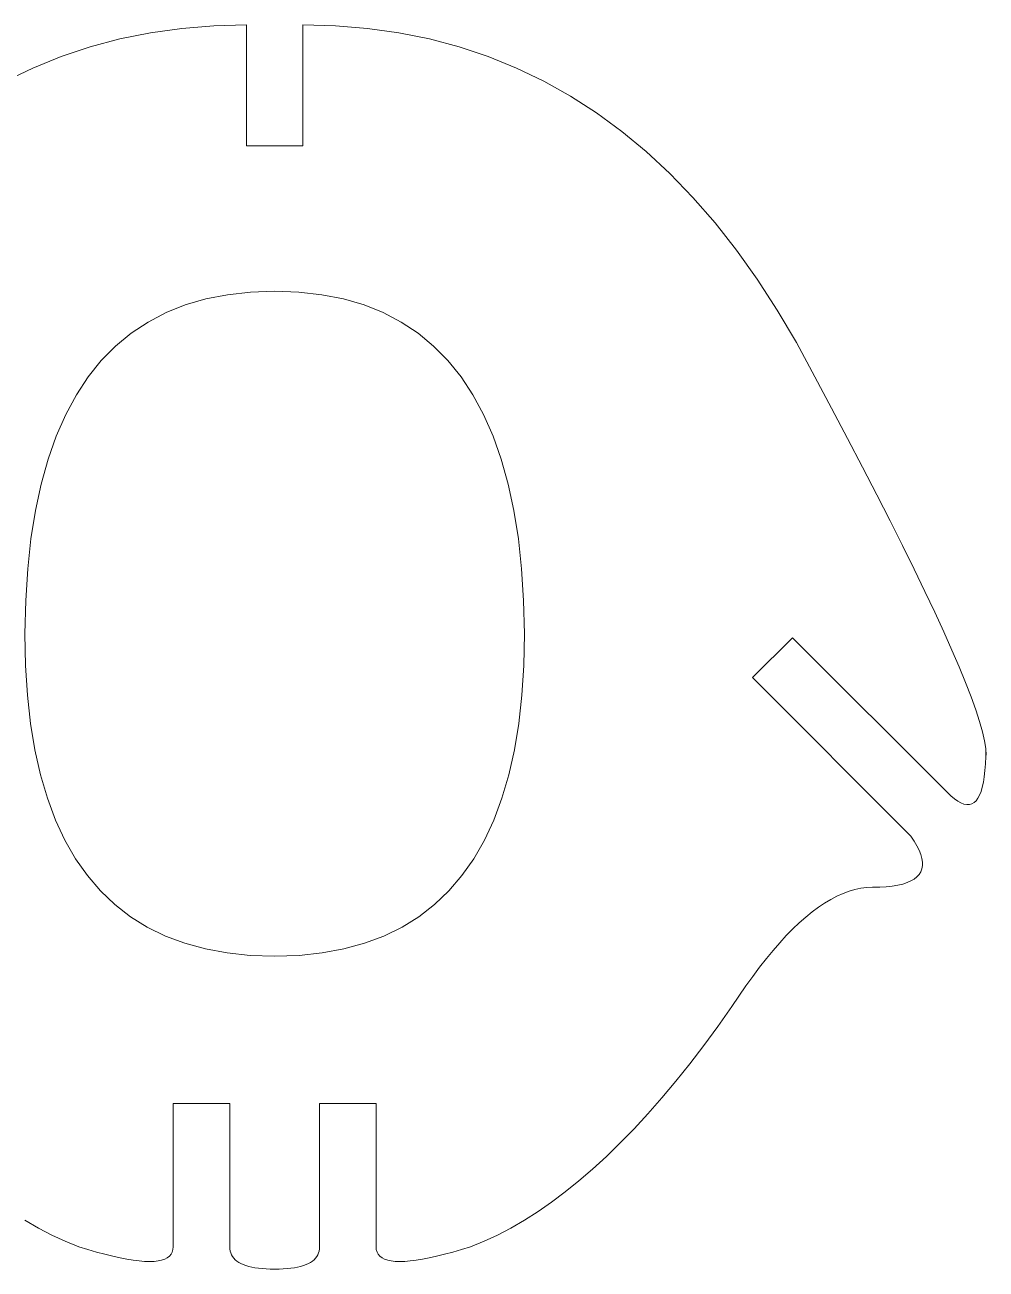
# Model space of a CAD drawing. Header units: inches. Extents: x -318 to 215, y -214 to 306.
# Drawn here: x -21 to 24.6, y -130.1 to -71.1 of the extents above; entities that cross this region are included whole.
import ezdxf

# ---------------------------------------------------------------- set-up
doc = ezdxf.new("R2010")
doc.units = ezdxf.units.IN
doc.header["$MEASUREMENT"] = 0
doc.layers.add('Layer 1', color=7, linetype='Continuous')

msp = doc.modelspace()

# ---------------------------------------------------------------- linework, layer by layer
at = {"layer": 'Layer 1', "color": 1, "lineweight": 9}
for points in [[(-13.5153, -71.3099), (-13.5153, -71.3099), (-14.9979, -71.5187), (-14.9979, -71.5187)], [(-11.997, -71.1846), (-11.997, -71.1846), (-13.5153, -71.3099), (-13.5153, -71.3099)], [(-10.4431, -71.1431), (-10.4431, -71.1431), (-11.997, -71.1846), (-11.997, -71.1846)], [(-10.4431, -71.1431), (-10.4431, -71.1431), (-10.4431, -71.1431), (-10.4431, -71.1431)], [(-10.4431, -71.1431), (-10.4431, -71.1431), (-10.4431, -76.8831), (-10.4431, -76.8831)], [(-7.7653, -71.1431), (-7.7653, -71.1431), (-7.7653, -71.1431), (-7.7653, -71.1431)], [(-7.7653, -71.1431), (-7.7653, -71.1431), (-6.2113, -71.1846), (-6.2113, -71.1846)], [(-7.7653, -71.1431), (-7.7653, -71.1431), (-7.7653, -71.1431), (-7.7653, -71.1431)], [(-7.7653, -71.1431), (-7.7653, -71.1431), (-7.7653, -76.8831), (-7.7653, -76.8831)], [(-6.2113, -71.1846), (-6.2113, -71.1846), (-6.2113, -71.1846), (-6.2113, -71.1846)], [(-6.2113, -71.1846), (-6.2113, -71.1846), (-4.6931, -71.3099), (-4.6931, -71.3099)], [(-4.6931, -71.3099), (-4.6931, -71.3099), (-4.6931, -71.3099), (-4.6931, -71.3099)], [(-4.6931, -71.3099), (-4.6931, -71.3099), (-3.2105, -71.5187), (-3.2105, -71.5187)], [(-16.4445, -71.8107), (-16.4445, -71.8107), (-17.8555, -72.1863), (-17.8555, -72.1863)], [(-14.9979, -71.5187), (-14.9979, -71.5187), (-16.4445, -71.8107), (-16.4445, -71.8107)], [(-3.2105, -71.5187), (-3.2105, -71.5187), (-3.2105, -71.5187), (-3.2105, -71.5187)], [(-3.2105, -71.5187), (-3.2105, -71.5187), (-1.7639, -71.8107), (-1.7639, -71.8107)], [(-1.7639, -71.8107), (-1.7639, -71.8107), (-1.7639, -71.8107), (-1.7639, -71.8107)], [(-1.7639, -71.8107), (-1.7639, -71.8107), (-0.3529, -72.1863), (-0.3529, -72.1863)], [(-17.8555, -72.1863), (-17.8555, -72.1863), (-19.2307, -72.6452), (-19.2307, -72.6452)], [(-0.3529, -72.1863), (-0.3529, -72.1863), (-0.3529, -72.1863), (-0.3529, -72.1863)], [(-0.3529, -72.1863), (-0.3529, -72.1863), (1.0224, -72.6452), (1.0224, -72.6452)], [(-19.2307, -72.6452), (-19.2307, -72.6452), (-20.5701, -73.1878), (-20.5701, -73.1878)], [(1.0224, -72.6452), (1.0224, -72.6452), (1.0224, -72.6452), (1.0224, -72.6452)], [(1.0224, -72.6452), (1.0224, -72.6452), (2.3617, -73.1878), (2.3617, -73.1878)], [(-20.5701, -73.1878), (-20.5701, -73.1878), (-21.8739, -73.8137), (-21.8739, -73.8137)], [(2.3617, -73.1878), (2.3617, -73.1878), (2.3617, -73.1878), (2.3617, -73.1878)], [(2.3617, -73.1878), (2.3617, -73.1878), (3.6654, -73.8137), (3.6654, -73.8137)], [(3.6654, -73.8137), (3.6654, -73.8137), (3.6654, -73.8137), (3.6654, -73.8137)], [(3.6654, -73.8137), (3.6654, -73.8137), (4.9333, -74.5231), (4.9333, -74.5231)], [(4.9333, -74.5231), (4.9333, -74.5231), (4.9333, -74.5231), (4.9333, -74.5231)], [(4.9333, -74.5231), (4.9333, -74.5231), (6.1656, -75.316), (6.1656, -75.316)], [(6.1656, -75.316), (6.1656, -75.316), (6.1656, -75.316), (6.1656, -75.316)], [(6.1656, -75.316), (6.1656, -75.316), (7.3619, -76.1922), (7.3619, -76.1922)], [(7.3619, -76.1922), (7.3619, -76.1922), (7.3619, -76.1922), (7.3619, -76.1922)], [(7.3619, -76.1922), (7.3619, -76.1922), (8.5226, -77.1519), (8.5226, -77.1519)], [(-10.4431, -76.8831), (-10.4431, -76.8831), (-10.4431, -76.8831), (-10.4431, -76.8831)], [(-7.7653, -76.8831), (-7.7653, -76.8831), (-10.4431, -76.8831), (-10.4431, -76.8831)], [(8.5226, -77.1519), (8.5226, -77.1519), (8.5226, -77.1519), (8.5226, -77.1519)], [(8.5226, -77.1519), (8.5226, -77.1519), (9.6473, -78.1951), (9.6473, -78.1951)], [(9.6473, -78.1951), (9.6473, -78.1951), (9.6473, -78.1951), (9.6473, -78.1951)], [(9.6473, -78.1951), (9.6473, -78.1951), (10.7364, -79.3219), (10.7364, -79.3219)], [(10.7364, -79.3219), (10.7364, -79.3219), (10.7364, -79.3219), (10.7364, -79.3219)], [(10.7364, -79.3219), (10.7364, -79.3219), (11.7897, -80.5321), (11.7897, -80.5321)], [(11.7897, -80.5321), (11.7897, -80.5321), (11.7897, -80.5321), (11.7897, -80.5321)], [(11.7897, -80.5321), (11.7897, -80.5321), (12.8074, -81.8256), (12.8074, -81.8256)], [(12.8074, -81.8256), (12.8074, -81.8256), (12.8074, -81.8256), (12.8074, -81.8256)], [(12.8074, -81.8256), (12.8074, -81.8256), (13.7891, -83.2027), (13.7891, -83.2027)], [(-9.1043, -83.7722), (-9.1043, -83.7722), (-10.2515, -83.8128), (-10.2515, -83.8128)], [(-9.1043, -83.7722), (-9.1043, -83.7722), (-9.1043, -83.7722), (-9.1043, -83.7722)], [(-9.1043, -83.7722), (-9.1043, -83.7722), (-7.9571, -83.8128), (-7.9571, -83.8128)], [(13.7891, -83.2027), (13.7891, -83.2027), (13.7891, -83.2027), (13.7891, -83.2027)], [(13.7891, -83.2027), (13.7891, -83.2027), (14.7351, -84.6632), (14.7351, -84.6632)], [(-12.3706, -84.1378), (-12.3706, -84.1378), (-13.3426, -84.4221), (-13.3426, -84.4221)], [(-11.3401, -83.9347), (-11.3401, -83.9347), (-12.3706, -84.1378), (-12.3706, -84.1378)], [(-10.2515, -83.8128), (-10.2515, -83.8128), (-11.3401, -83.9347), (-11.3401, -83.9347)], [(-7.9571, -83.8128), (-7.9571, -83.8128), (-7.9571, -83.8128), (-7.9571, -83.8128)], [(-7.9571, -83.8128), (-7.9571, -83.8128), (-6.8682, -83.9347), (-6.8682, -83.9347)], [(-6.8682, -83.9347), (-6.8682, -83.9347), (-6.8682, -83.9347), (-6.8682, -83.9347)], [(-6.8682, -83.9347), (-6.8682, -83.9347), (-5.8379, -84.1378), (-5.8379, -84.1378)], [(-5.8379, -84.1378), (-5.8379, -84.1378), (-5.8379, -84.1378), (-5.8379, -84.1378)], [(-5.8379, -84.1378), (-5.8379, -84.1378), (-4.8659, -84.4221), (-4.8659, -84.4221)], [(-14.2561, -84.7877), (-14.2561, -84.7877), (-15.1114, -85.2347), (-15.1114, -85.2347)], [(-13.3426, -84.4221), (-13.3426, -84.4221), (-14.2561, -84.7877), (-14.2561, -84.7877)], [(-4.8659, -84.4221), (-4.8659, -84.4221), (-4.8659, -84.4221), (-4.8659, -84.4221)], [(-4.8659, -84.4221), (-4.8659, -84.4221), (-3.9523, -84.7877), (-3.9523, -84.7877)], [(-3.9523, -84.7877), (-3.9523, -84.7877), (-3.9523, -84.7877), (-3.9523, -84.7877)], [(-3.9523, -84.7877), (-3.9523, -84.7877), (-3.097, -85.2347), (-3.097, -85.2347)], [(14.7351, -84.6632), (14.7351, -84.6632), (14.7351, -84.6632), (14.7351, -84.6632)], [(14.7351, -84.6632), (14.7351, -84.6632), (15.6453, -86.2071), (15.6453, -86.2071)], [(-15.1114, -85.2347), (-15.1114, -85.2347), (-15.9082, -85.7628), (-15.9082, -85.7628)], [(-3.097, -85.2347), (-3.097, -85.2347), (-3.097, -85.2347), (-3.097, -85.2347)], [(-3.097, -85.2347), (-3.097, -85.2347), (-2.3002, -85.7628), (-2.3002, -85.7628)], [(-15.9082, -85.7628), (-15.9082, -85.7628), (-16.6464, -86.3721), (-16.6464, -86.3721)], [(-2.3002, -85.7628), (-2.3002, -85.7628), (-2.3002, -85.7628), (-2.3002, -85.7628)], [(-2.3002, -85.7628), (-2.3002, -85.7628), (-1.5619, -86.3721), (-1.5619, -86.3721)], [(-16.6464, -86.3721), (-16.6464, -86.3721), (-17.3266, -87.0628), (-17.3266, -87.0628)], [(-1.5619, -86.3721), (-1.5619, -86.3721), (-1.5619, -86.3721), (-1.5619, -86.3721)], [(-1.5619, -86.3721), (-1.5619, -86.3721), (-0.882, -87.0628), (-0.882, -87.0628)], [(15.6453, -86.2071), (15.6453, -86.2071), (15.6453, -86.2071), (15.6453, -86.2071)], [(15.6453, -86.2071), (15.6453, -86.2071), (16.5197, -87.8346), (16.5197, -87.8346)], [(-17.3266, -87.0628), (-17.3266, -87.0628), (-17.9482, -87.8346), (-17.9482, -87.8346)], [(-0.882, -87.0628), (-0.882, -87.0628), (-0.882, -87.0628), (-0.882, -87.0628)], [(-0.882, -87.0628), (-0.882, -87.0628), (-0.2604, -87.8346), (-0.2604, -87.8346)], [(-17.9482, -87.8346), (-17.9482, -87.8346), (-18.5112, -88.6878), (-18.5112, -88.6878)], [(-0.2604, -87.8346), (-0.2604, -87.8346), (-0.2604, -87.8346), (-0.2604, -87.8346)], [(-0.2604, -87.8346), (-0.2604, -87.8346), (0.3028, -88.6878), (0.3028, -88.6878)], [(16.5197, -87.8346), (16.5197, -87.8346), (16.5197, -87.8346), (16.5197, -87.8346)], [(16.5197, -87.8346), (16.5197, -87.8346), (17.3163, -89.3241), (17.3163, -89.3241)], [(-18.5112, -88.6878), (-18.5112, -88.6878), (-19.0161, -89.6222), (-19.0161, -89.6222)], [(0.3028, -88.6878), (0.3028, -88.6878), (0.3028, -88.6878), (0.3028, -88.6878)], [(0.3028, -88.6878), (0.3028, -88.6878), (0.8076, -89.6222), (0.8076, -89.6222)], [(-19.0161, -89.6222), (-19.0161, -89.6222), (-19.4625, -90.6377), (-19.4625, -90.6377)], [(0.8076, -89.6222), (0.8076, -89.6222), (0.8076, -89.6222), (0.8076, -89.6222)], [(0.8076, -89.6222), (0.8076, -89.6222), (1.2541, -90.6377), (1.2541, -90.6377)], [(17.3163, -89.3241), (17.3163, -89.3241), (17.3163, -89.3241), (17.3163, -89.3241)], [(17.3163, -89.3241), (17.3163, -89.3241), (18.0719, -90.751), (18.0719, -90.751)], [(-19.4625, -90.6377), (-19.4625, -90.6377), (-19.8504, -91.7346), (-19.8504, -91.7346)], [(1.2541, -90.6377), (1.2541, -90.6377), (1.2541, -90.6377), (1.2541, -90.6377)], [(1.2541, -90.6377), (1.2541, -90.6377), (1.642, -91.7346), (1.642, -91.7346)], [(18.0719, -90.751), (18.0719, -90.751), (18.0719, -90.751), (18.0719, -90.751)], [(18.0719, -90.751), (18.0719, -90.751), (18.7864, -92.1158), (18.7864, -92.1158)], [(-19.8504, -91.7346), (-19.8504, -91.7346), (-20.1801, -92.9128), (-20.1801, -92.9128)], [(1.642, -91.7346), (1.642, -91.7346), (1.642, -91.7346), (1.642, -91.7346)], [(1.642, -91.7346), (1.642, -91.7346), (1.9717, -92.9128), (1.9717, -92.9128)], [(18.7864, -92.1158), (18.7864, -92.1158), (18.7864, -92.1158), (18.7864, -92.1158)], [(18.7864, -92.1158), (18.7864, -92.1158), (19.4597, -93.4179), (19.4597, -93.4179)], [(-20.1801, -92.9128), (-20.1801, -92.9128), (-20.4513, -94.1722), (-20.4513, -94.1722)], [(1.9717, -92.9128), (1.9717, -92.9128), (1.9717, -92.9128), (1.9717, -92.9128)], [(1.9717, -92.9128), (1.9717, -92.9128), (2.2427, -94.1722), (2.2427, -94.1722)], [(19.4597, -93.4179), (19.4597, -93.4179), (19.4597, -93.4179), (19.4597, -93.4179)], [(19.4597, -93.4179), (19.4597, -93.4179), (20.0918, -94.6578), (20.0918, -94.6578)], [(-20.4513, -94.1722), (-20.4513, -94.1722), (-20.6639, -95.5128), (-20.6639, -95.5128)], [(2.2427, -94.1722), (2.2427, -94.1722), (2.2427, -94.1722), (2.2427, -94.1722)], [(2.2427, -94.1722), (2.2427, -94.1722), (2.4556, -95.5128), (2.4556, -95.5128)], [(20.0918, -94.6578), (20.0918, -94.6578), (20.0918, -94.6578), (20.0918, -94.6578)], [(20.0918, -94.6578), (20.0918, -94.6578), (20.683, -95.8351), (20.683, -95.8351)], [(-20.6639, -95.5128), (-20.6639, -95.5128), (-20.8185, -96.9347), (-20.8185, -96.9347)], [(2.4556, -95.5128), (2.4556, -95.5128), (2.4556, -95.5128), (2.4556, -95.5128)], [(2.4556, -95.5128), (2.4556, -95.5128), (2.6099, -96.9347), (2.6099, -96.9347)], [(20.683, -95.8351), (20.683, -95.8351), (20.683, -95.8351), (20.683, -95.8351)], [(20.683, -95.8351), (20.683, -95.8351), (21.2331, -96.9499), (21.2331, -96.9499)], [(-20.8185, -96.9347), (-20.8185, -96.9347), (-20.9144, -98.4378), (-20.9144, -98.4378)], [(2.6099, -96.9347), (2.6099, -96.9347), (2.6099, -96.9347), (2.6099, -96.9347)], [(2.6099, -96.9347), (2.6099, -96.9347), (2.7059, -98.4378), (2.7059, -98.4378)], [(21.2331, -96.9499), (21.2331, -96.9499), (21.2331, -96.9499), (21.2331, -96.9499)], [(21.2331, -96.9499), (21.2331, -96.9499), (21.7422, -98.0025), (21.7422, -98.0025)], [(-20.9144, -98.4378), (-20.9144, -98.4378), (-20.9519, -100.0222), (-20.9519, -100.0222)], [(2.7059, -98.4378), (2.7059, -98.4378), (2.7059, -98.4378), (2.7059, -98.4378)], [(2.7059, -98.4378), (2.7059, -98.4378), (2.7435, -100.0222), (2.7435, -100.0222)], [(21.7422, -98.0025), (21.7422, -98.0025), (21.7422, -98.0025), (21.7422, -98.0025)], [(21.7422, -98.0025), (21.7422, -98.0025), (22.2098, -98.9926), (22.2098, -98.9926)], [(22.2098, -98.9926), (22.2098, -98.9926), (22.2098, -98.9926), (22.2098, -98.9926)], [(22.2098, -98.9926), (22.2098, -98.9926), (22.6367, -99.9202), (22.6367, -99.9202)], [(-20.9519, -100.0222), (-20.9519, -100.0222), (-20.9519, -100.0222), (-20.9519, -100.0222)], [(-20.9223, -101.5118), (-20.9223, -101.5118), (-20.9519, -100.0222), (-20.9519, -100.0222)], [(2.7139, -101.5118), (2.7139, -101.5118), (2.7435, -100.0222), (2.7435, -100.0222)], [(15.4601, -100.1988), (15.4601, -100.1988), (13.5667, -102.0922), (13.5667, -102.0922)], [(15.4601, -100.1988), (15.4601, -100.1988), (15.4601, -100.1988), (15.4601, -100.1988)], [(22.7898, -107.5288), (22.7898, -107.5288), (15.4601, -100.1988), (15.4601, -100.1988)], [(22.6367, -99.9202), (22.6367, -99.9202), (22.6367, -99.9202), (22.6367, -99.9202)], [(22.6367, -99.9202), (22.6367, -99.9202), (23.0224, -100.7854), (23.0224, -100.7854)], [(23.0224, -100.7854), (23.0224, -100.7854), (23.0224, -100.7854), (23.0224, -100.7854)], [(23.0224, -100.7854), (23.0224, -100.7854), (23.3669, -101.5881), (23.3669, -101.5881)], [(-20.9223, -101.5118), (-20.9223, -101.5118), (-20.9223, -101.5118), (-20.9223, -101.5118)], [(-20.8335, -102.9249), (-20.8335, -102.9249), (-20.9223, -101.5118), (-20.9223, -101.5118)], [(2.6251, -102.9249), (2.6251, -102.9249), (2.7139, -101.5118), (2.7139, -101.5118)], [(23.3669, -101.5881), (23.3669, -101.5881), (23.3669, -101.5881), (23.3669, -101.5881)], [(23.3669, -101.5881), (23.3669, -101.5881), (23.6705, -102.3283), (23.6705, -102.3283)], [(13.5667, -102.0922), (13.5667, -102.0922), (13.5667, -102.0922), (13.5667, -102.0922)], [(13.5667, -102.0922), (13.5667, -102.0922), (21.0773, -109.6034), (21.0773, -109.6034)], [(23.6705, -102.3283), (23.6705, -102.3283), (23.6705, -102.3283), (23.6705, -102.3283)], [(23.6705, -102.3283), (23.6705, -102.3283), (23.9329, -103.0063), (23.9329, -103.0063)], [(-20.8335, -102.9249), (-20.8335, -102.9249), (-20.8335, -102.9249), (-20.8335, -102.9249)], [(-20.6854, -104.2618), (-20.6854, -104.2618), (-20.8335, -102.9249), (-20.8335, -102.9249)], [(2.477, -104.2618), (2.477, -104.2618), (2.6251, -102.9249), (2.6251, -102.9249)], [(23.9329, -103.0063), (23.9329, -103.0063), (23.9329, -103.0063), (23.9329, -103.0063)], [(23.9329, -103.0063), (23.9329, -103.0063), (24.1542, -103.6219), (24.1542, -103.6219)], [(24.1542, -103.6219), (24.1542, -103.6219), (24.1542, -103.6219), (24.1542, -103.6219)], [(24.1542, -103.6219), (24.1542, -103.6219), (24.3344, -104.1748), (24.3344, -104.1748)], [(-20.6854, -104.2618), (-20.6854, -104.2618), (-20.6854, -104.2618), (-20.6854, -104.2618)], [(-20.478, -105.5224), (-20.478, -105.5224), (-20.6854, -104.2618), (-20.6854, -104.2618)], [(2.2696, -105.5224), (2.2696, -105.5224), (2.477, -104.2618), (2.477, -104.2618)], [(24.3344, -104.1748), (24.3344, -104.1748), (24.3344, -104.1748), (24.3344, -104.1748)], [(24.3344, -104.1748), (24.3344, -104.1748), (24.4736, -104.6655), (24.4736, -104.6655)], [(24.4736, -104.6655), (24.4736, -104.6655), (24.4736, -104.6655), (24.4736, -104.6655)], [(24.4736, -104.6655), (24.4736, -104.6655), (24.5715, -105.0935), (24.5715, -105.0935)], [(-20.478, -105.5224), (-20.478, -105.5224), (-20.478, -105.5224), (-20.478, -105.5224)], [(-20.2115, -106.7065), (-20.2115, -106.7065), (-20.478, -105.5224), (-20.478, -105.5224)], [(2.0031, -106.7065), (2.0031, -106.7065), (2.2696, -105.5224), (2.2696, -105.5224)], [(24.5715, -105.0935), (24.5715, -105.0935), (24.5715, -105.0935), (24.5715, -105.0935)], [(24.5715, -105.0935), (24.5715, -105.0935), (24.6285, -105.4594), (24.6285, -105.4594)], [(24.624, -105.8357), (24.624, -105.8357), (24.6285, -105.4594), (24.6285, -105.4594)], [(24.6285, -105.4594), (24.6285, -105.4594), (24.6285, -105.4594), (24.6285, -105.4594)], [(24.6285, -105.4594), (24.6285, -105.4594), (24.6445, -105.7625), (24.6445, -105.7625)], [(24.5871, -106.5026), (24.5871, -106.5026), (24.6101, -106.1836), (24.6101, -106.1836)], [(24.6101, -106.1836), (24.6101, -106.1836), (24.624, -105.8357), (24.624, -105.8357)], [(-20.2115, -106.7065), (-20.2115, -106.7065), (-20.2115, -106.7065), (-20.2115, -106.7065)], [(-19.8857, -107.8141), (-19.8857, -107.8141), (-20.2115, -106.7065), (-20.2115, -106.7065)], [(1.6773, -107.8141), (1.6773, -107.8141), (2.0031, -106.7065), (2.0031, -106.7065)], [(24.5549, -106.7927), (24.5549, -106.7927), (24.5871, -106.5026), (24.5871, -106.5026)], [(24.4033, -107.4912), (24.4033, -107.4912), (24.463, -107.2871), (24.463, -107.2871)], [(24.463, -107.2871), (24.463, -107.2871), (24.5135, -107.0543), (24.5135, -107.0543)], [(24.5135, -107.0543), (24.5135, -107.0543), (24.5549, -106.7927), (24.5549, -106.7927)], [(-19.8857, -107.8141), (-19.8857, -107.8141), (-19.8857, -107.8141), (-19.8857, -107.8141)], [(-19.5006, -108.8454), (-19.5006, -108.8454), (-19.8857, -107.8141), (-19.8857, -107.8141)], [(1.2922, -108.8454), (1.2922, -108.8454), (1.6773, -107.8141), (1.6773, -107.8141)], [(22.7898, -107.5288), (22.7898, -107.5288), (22.7898, -107.5288), (22.7898, -107.5288)], [(22.7898, -107.5288), (22.7898, -107.5288), (22.9691, -107.6984), (22.9691, -107.6984)], [(22.9691, -107.6984), (22.9691, -107.6984), (22.9691, -107.6984), (22.9691, -107.6984)], [(22.9691, -107.6984), (22.9691, -107.6984), (23.1393, -107.8392), (23.1393, -107.8392)], [(23.1393, -107.8392), (23.1393, -107.8392), (23.1393, -107.8392), (23.1393, -107.8392)], [(23.1393, -107.8392), (23.1393, -107.8392), (23.3, -107.9512), (23.3, -107.9512)], [(23.3, -107.9512), (23.3, -107.9512), (23.3, -107.9512), (23.3, -107.9512)], [(23.3, -107.9512), (23.3, -107.9512), (23.4518, -108.0345), (23.4518, -108.0345)], [(24.0724, -108.0199), (24.0724, -108.0199), (24.1688, -107.9309), (24.1688, -107.9309)], [(24.1688, -107.9309), (24.1688, -107.9309), (24.2562, -107.8131), (24.2562, -107.8131)], [(24.2562, -107.8131), (24.2562, -107.8131), (24.3342, -107.6666), (24.3342, -107.6666)], [(24.3342, -107.6666), (24.3342, -107.6666), (24.4033, -107.4912), (24.4033, -107.4912)], [(23.4518, -108.0345), (23.4518, -108.0345), (23.4518, -108.0345), (23.4518, -108.0345)], [(23.4518, -108.0345), (23.4518, -108.0345), (23.5942, -108.0892), (23.5942, -108.0892)], [(23.5942, -108.0892), (23.5942, -108.0892), (23.5942, -108.0892), (23.5942, -108.0892)], [(23.5942, -108.0892), (23.5942, -108.0892), (23.7275, -108.1149), (23.7275, -108.1149)], [(23.7275, -108.1149), (23.7275, -108.1149), (23.8518, -108.112), (23.8518, -108.112)], [(23.8518, -108.112), (23.8518, -108.112), (23.9667, -108.0804), (23.9667, -108.0804)], [(23.9667, -108.0804), (23.9667, -108.0804), (24.0724, -108.0199), (24.0724, -108.0199)], [(-19.5006, -108.8454), (-19.5006, -108.8454), (-19.5006, -108.8454), (-19.5006, -108.8454)], [(-19.0563, -109.8002), (-19.0563, -109.8002), (-19.5006, -108.8454), (-19.5006, -108.8454)], [(0.8479, -109.8002), (0.8479, -109.8002), (1.2922, -108.8454), (1.2922, -108.8454)], [(21.0773, -109.6034), (21.0773, -109.6034), (21.0773, -109.6034), (21.0773, -109.6034)], [(21.0773, -109.6034), (21.0773, -109.6034), (21.2329, -109.8402), (21.2329, -109.8402)], [(-19.0563, -109.8002), (-19.0563, -109.8002), (-19.0563, -109.8002), (-19.0563, -109.8002)], [(-18.5528, -110.6788), (-18.5528, -110.6788), (-19.0563, -109.8002), (-19.0563, -109.8002)], [(0.3444, -110.6788), (0.3444, -110.6788), (0.8479, -109.8002), (0.8479, -109.8002)], [(21.2329, -109.8402), (21.2329, -109.8402), (21.2329, -109.8402), (21.2329, -109.8402)], [(21.2329, -109.8402), (21.2329, -109.8402), (21.3625, -110.065), (21.3625, -110.065)], [(21.3625, -110.065), (21.3625, -110.065), (21.3625, -110.065), (21.3625, -110.065)], [(21.3625, -110.065), (21.3625, -110.065), (21.4663, -110.2774), (21.4663, -110.2774)], [(21.4663, -110.2774), (21.4663, -110.2774), (21.4663, -110.2774), (21.4663, -110.2774)], [(21.4663, -110.2774), (21.4663, -110.2774), (21.5439, -110.478), (21.5439, -110.478)], [(-18.5528, -110.6788), (-18.5528, -110.6788), (-18.5528, -110.6788), (-18.5528, -110.6788)], [(-17.9901, -111.4808), (-17.9901, -111.4808), (-18.5528, -110.6788), (-18.5528, -110.6788)], [(-0.2185, -111.4808), (-0.2185, -111.4808), (0.3444, -110.6788), (0.3444, -110.6788)], [(21.5439, -110.478), (21.5439, -110.478), (21.5439, -110.478), (21.5439, -110.478)], [(21.5439, -110.478), (21.5439, -110.478), (21.5956, -110.6663), (21.5956, -110.6663)], [(21.5956, -110.6663), (21.5956, -110.6663), (21.5956, -110.6663), (21.5956, -110.6663)], [(21.5956, -110.6663), (21.5956, -110.6663), (21.6216, -110.8425), (21.6216, -110.8425)], [(21.6216, -110.8425), (21.6216, -110.8425), (21.6214, -111.0064), (21.6214, -111.0064)], [(-17.9901, -111.4808), (-17.9901, -111.4808), (-17.9901, -111.4808), (-17.9901, -111.4808)], [(-17.3679, -112.2066), (-17.3679, -112.2066), (-17.9901, -111.4808), (-17.9901, -111.4808)], [(-0.8404, -112.2066), (-0.8404, -112.2066), (-0.2185, -111.4808), (-0.2185, -111.4808)], [(21.4653, -111.4256), (21.4653, -111.4256), (21.3613, -111.5409), (21.3613, -111.5409)], [(21.5432, -111.298), (21.5432, -111.298), (21.4653, -111.4256), (21.4653, -111.4256)], [(21.5952, -111.1583), (21.5952, -111.1583), (21.5432, -111.298), (21.5432, -111.298)], [(21.6214, -111.0064), (21.6214, -111.0064), (21.5952, -111.1583), (21.5952, -111.1583)], [(18.7046, -112.0798), (18.7046, -112.0798), (18.4243, -112.1383), (18.4243, -112.1383)], [(18.9825, -112.0447), (18.9825, -112.0447), (18.7046, -112.0798), (18.7046, -112.0798)], [(19.2576, -112.033), (19.2576, -112.033), (18.9825, -112.0447), (18.9825, -112.0447)], [(19.5951, -112.0269), (19.5951, -112.0269), (19.2576, -112.033), (19.2576, -112.033)], [(19.9067, -112.0086), (19.9067, -112.0086), (19.5951, -112.0269), (19.5951, -112.0269)], [(20.1923, -111.9784), (20.1923, -111.9784), (19.9067, -112.0086), (19.9067, -112.0086)], [(20.452, -111.9358), (20.452, -111.9358), (20.1923, -111.9784), (20.1923, -111.9784)], [(20.6859, -111.8812), (20.6859, -111.8812), (20.452, -111.9358), (20.452, -111.9358)], [(20.8937, -111.8143), (20.8937, -111.8143), (20.6859, -111.8812), (20.6859, -111.8812)], [(21.0755, -111.7353), (21.0755, -111.7353), (20.8937, -111.8143), (20.8937, -111.8143)], [(21.2314, -111.6441), (21.2314, -111.6441), (21.0755, -111.7353), (21.0755, -111.7353)], [(21.3613, -111.5409), (21.3613, -111.5409), (21.2314, -111.6441), (21.2314, -111.6441)], [(-17.3679, -112.2066), (-17.3679, -112.2066), (-17.3679, -112.2066), (-17.3679, -112.2066)], [(-16.6868, -112.8559), (-16.6868, -112.8559), (-17.3679, -112.2066), (-17.3679, -112.2066)], [(-1.5217, -112.8559), (-1.5217, -112.8559), (-0.8404, -112.2066), (-0.8404, -112.2066)], [(17.2761, -112.6064), (17.2761, -112.6064), (16.9825, -112.7818), (16.9825, -112.7818)], [(17.5672, -112.4542), (17.5672, -112.4542), (17.2761, -112.6064), (17.2761, -112.6064)], [(17.8556, -112.3255), (17.8556, -112.3255), (17.5672, -112.4542), (17.5672, -112.4542)], [(18.1412, -112.2203), (18.1412, -112.2203), (17.8556, -112.3255), (17.8556, -112.3255)], [(18.4243, -112.1383), (18.4243, -112.1383), (18.1412, -112.2203), (18.1412, -112.2203)], [(-16.6868, -112.8559), (-16.6868, -112.8559), (-16.6868, -112.8559), (-16.6868, -112.8559)], [(-15.9462, -113.429), (-15.9462, -113.429), (-16.6868, -112.8559), (-16.6868, -112.8559)], [(-2.2621, -113.429), (-2.2621, -113.429), (-1.5217, -112.8559), (-1.5217, -112.8559)], [(16.3874, -113.203), (16.3874, -113.203), (16.0858, -113.4489), (16.0858, -113.4489)], [(16.6863, -112.9808), (16.6863, -112.9808), (16.3874, -113.203), (16.3874, -113.203)], [(16.9825, -112.7818), (16.9825, -112.7818), (16.6863, -112.9808), (16.6863, -112.9808)], [(-15.9462, -113.429), (-15.9462, -113.429), (-15.9462, -113.429), (-15.9462, -113.429)], [(-15.1465, -113.9255), (-15.1465, -113.9255), (-15.9462, -113.429), (-15.9462, -113.429)], [(-3.0618, -113.9255), (-3.0618, -113.9255), (-2.2621, -113.429), (-2.2621, -113.429)], [(15.7817, -113.7181), (15.7817, -113.7181), (15.4748, -114.0106), (15.4748, -114.0106)], [(16.0858, -113.4489), (16.0858, -113.4489), (15.7817, -113.7181), (15.7817, -113.7181)], [(-15.1465, -113.9255), (-15.1465, -113.9255), (-15.1465, -113.9255), (-15.1465, -113.9255)], [(-14.2877, -114.3456), (-14.2877, -114.3456), (-15.1465, -113.9255), (-15.1465, -113.9255)], [(-14.2877, -114.3456), (-14.2877, -114.3456), (-14.2877, -114.3456), (-14.2877, -114.3456)], [(-13.3694, -114.6893), (-13.3694, -114.6893), (-14.2877, -114.3456), (-14.2877, -114.3456)], [(-4.839, -114.6893), (-4.839, -114.6893), (-3.9209, -114.3456), (-3.9209, -114.3456)], [(-3.9209, -114.3456), (-3.9209, -114.3456), (-3.0618, -113.9255), (-3.0618, -113.9255)], [(15.1651, -114.3264), (15.1651, -114.3264), (14.853, -114.6659), (14.853, -114.6659)], [(15.4748, -114.0106), (15.4748, -114.0106), (15.1651, -114.3264), (15.1651, -114.3264)], [(-13.3694, -114.6893), (-13.3694, -114.6893), (-13.3694, -114.6893), (-13.3694, -114.6893)], [(-12.3919, -114.9568), (-12.3919, -114.9568), (-13.3694, -114.6893), (-13.3694, -114.6893)], [(-12.3919, -114.9568), (-12.3919, -114.9568), (-12.3919, -114.9568), (-12.3919, -114.9568)], [(-11.3553, -115.1478), (-11.3553, -115.1478), (-12.3919, -114.9568), (-12.3919, -114.9568)], [(-6.8532, -115.1478), (-6.8532, -115.1478), (-5.8165, -114.9568), (-5.8165, -114.9568)], [(-5.8165, -114.9568), (-5.8165, -114.9568), (-4.839, -114.6893), (-4.839, -114.6893)], [(14.5381, -115.0286), (14.5381, -115.0286), (14.2207, -115.4147), (14.2207, -115.4147)], [(14.853, -114.6659), (14.853, -114.6659), (14.5381, -115.0286), (14.5381, -115.0286)], [(-11.3553, -115.1478), (-11.3553, -115.1478), (-11.3553, -115.1478), (-11.3553, -115.1478)], [(-10.2595, -115.2624), (-10.2595, -115.2624), (-11.3553, -115.1478), (-11.3553, -115.1478)], [(-10.2595, -115.2624), (-10.2595, -115.2624), (-10.2595, -115.2624), (-10.2595, -115.2624)], [(-9.1043, -115.3006), (-9.1043, -115.3006), (-10.2595, -115.2624), (-10.2595, -115.2624)], [(-9.1043, -115.3006), (-9.1043, -115.3006), (-7.9491, -115.2624), (-7.9491, -115.2624)], [(-7.9491, -115.2624), (-7.9491, -115.2624), (-6.8532, -115.1478), (-6.8532, -115.1478)], [(14.2207, -115.4147), (14.2207, -115.4147), (13.9005, -115.8243), (13.9005, -115.8243)], [(13.9005, -115.8243), (13.9005, -115.8243), (13.5778, -116.2574), (13.5778, -116.2574)], [(13.2524, -116.7137), (13.2524, -116.7137), (12.5822, -117.6926), (12.5822, -117.6926)], [(13.5778, -116.2574), (13.5778, -116.2574), (13.2524, -116.7137), (13.2524, -116.7137)], [(12.5822, -117.6926), (12.5822, -117.6926), (11.9136, -118.6336), (11.9136, -118.6336)], [(11.9136, -118.6336), (11.9136, -118.6336), (11.2472, -119.5367), (11.2472, -119.5367)], [(11.2472, -119.5367), (11.2472, -119.5367), (10.5823, -120.4018), (10.5823, -120.4018)], [(10.5823, -120.4018), (10.5823, -120.4018), (9.9193, -121.2288), (9.9193, -121.2288)], [(9.9193, -121.2288), (9.9193, -121.2288), (9.2581, -122.0178), (9.2581, -122.0178)], [(9.2581, -122.0178), (9.2581, -122.0178), (8.5987, -122.769), (8.5987, -122.769)], [(-13.9156, -122.2787), (-13.9156, -122.2787), (-13.9156, -122.2787), (-13.9156, -122.2787)], [(-11.2379, -122.2787), (-11.2379, -122.2787), (-13.9156, -122.2787), (-13.9156, -122.2787)], [(-13.9156, -122.2787), (-13.9156, -122.2787), (-13.9156, -122.2787), (-13.9156, -122.2787)], [(-13.9156, -122.2787), (-13.9156, -122.2787), (-13.9156, -129.0779), (-13.9156, -129.0779)], [(-11.2379, -122.2787), (-11.2379, -122.2787), (-11.2379, -122.2787), (-11.2379, -122.2787)], [(-11.2379, -129.0779), (-11.2379, -129.0779), (-11.2379, -122.2787), (-11.2379, -122.2787)], [(-6.9705, -122.2787), (-6.9705, -122.2787), (-6.9705, -122.2787), (-6.9705, -122.2787)], [(-6.9705, -129.0779), (-6.9705, -129.0779), (-6.9705, -122.2787), (-6.9705, -122.2787)], [(-6.9705, -122.2787), (-6.9705, -122.2787), (-6.9705, -122.2787), (-6.9705, -122.2787)], [(-6.9705, -122.2787), (-6.9705, -122.2787), (-4.2927, -122.2787), (-4.2927, -122.2787)], [(-4.2927, -122.2787), (-4.2927, -122.2787), (-4.2927, -122.2787), (-4.2927, -122.2787)], [(-4.2927, -122.2787), (-4.2927, -122.2787), (-4.2927, -129.0779), (-4.2927, -129.0779)], [(8.5987, -122.769), (8.5987, -122.769), (7.9412, -123.4821), (7.9412, -123.4821)], [(7.9412, -123.4821), (7.9412, -123.4821), (7.2855, -124.1573), (7.2855, -124.1573)], [(7.2855, -124.1573), (7.2855, -124.1573), (6.6315, -124.7945), (6.6315, -124.7945)], [(6.6315, -124.7945), (6.6315, -124.7945), (5.9795, -125.3937), (5.9795, -125.3937)], [(5.9795, -125.3937), (5.9795, -125.3937), (5.3292, -125.955), (5.3292, -125.955)], [(5.3292, -125.955), (5.3292, -125.955), (4.6807, -126.4783), (4.6807, -126.4783)], [(4.6807, -126.4783), (4.6807, -126.4783), (4.0339, -126.9635), (4.0339, -126.9635)], [(3.3891, -127.4109), (3.3891, -127.4109), (2.7461, -127.8202), (2.7461, -127.8202)], [(4.0339, -126.9635), (4.0339, -126.9635), (3.3891, -127.4109), (3.3891, -127.4109)], [(-20.9544, -127.8202), (-20.9544, -127.8202), (-20.3133, -128.1915), (-20.3133, -128.1915)], [(2.7461, -127.8202), (2.7461, -127.8202), (2.1048, -128.1915), (2.1048, -128.1915)], [(-20.3133, -128.1915), (-20.3133, -128.1915), (-20.3133, -128.1915), (-20.3133, -128.1915)], [(-20.3133, -128.1915), (-20.3133, -128.1915), (-19.6738, -128.5249), (-19.6738, -128.5249)], [(-19.6738, -128.5249), (-19.6738, -128.5249), (-19.6738, -128.5249), (-19.6738, -128.5249)], [(-19.6738, -128.5249), (-19.6738, -128.5249), (-19.0362, -128.8203), (-19.0362, -128.8203)], [(1.4654, -128.5249), (1.4654, -128.5249), (0.8279, -128.8203), (0.8279, -128.8203)], [(2.1048, -128.1915), (2.1048, -128.1915), (1.4654, -128.5249), (1.4654, -128.5249)], [(-19.0362, -128.8203), (-19.0362, -128.8203), (-19.0362, -128.8203), (-19.0362, -128.8203)], [(-19.0362, -128.8203), (-19.0362, -128.8203), (-18.4004, -129.0779), (-18.4004, -129.0779)], [(-18.4004, -129.0779), (-18.4004, -129.0779), (-18.4004, -129.0779), (-18.4004, -129.0779)], [(-17.9632, -129.2109), (-17.9632, -129.2109), (-18.4004, -129.0779), (-18.4004, -129.0779)], [(-13.9156, -129.0779), (-13.9156, -129.0779), (-13.9268, -129.2109), (-13.9268, -129.2109)], [(-11.2379, -129.0779), (-11.2379, -129.0779), (-11.2379, -129.0779), (-11.2379, -129.0779)], [(-11.2379, -129.0779), (-11.2379, -129.0779), (-11.2326, -129.1811), (-11.2326, -129.1811)], [(-11.2326, -129.1811), (-11.2326, -129.1811), (-11.2326, -129.1811), (-11.2326, -129.1811)], [(-11.2326, -129.1811), (-11.2326, -129.1811), (-11.2164, -129.2792), (-11.2164, -129.2792)], [(-6.9759, -129.1811), (-6.9759, -129.1811), (-6.9919, -129.2792), (-6.9919, -129.2792)], [(-6.9705, -129.0779), (-6.9705, -129.0779), (-6.9759, -129.1811), (-6.9759, -129.1811)], [(-4.2927, -129.0779), (-4.2927, -129.0779), (-4.2927, -129.0779), (-4.2927, -129.0779)], [(-4.2927, -129.0779), (-4.2927, -129.0779), (-4.2816, -129.2109), (-4.2816, -129.2109)], [(-0.2452, -129.2109), (-0.2452, -129.2109), (0.192, -129.0779), (0.192, -129.0779)], [(0.8279, -128.8203), (0.8279, -128.8203), (0.192, -129.0779), (0.192, -129.0779)], [(-17.9632, -129.2109), (-17.9632, -129.2109), (-17.9632, -129.2109), (-17.9632, -129.2109)], [(-17.5484, -129.3299), (-17.5484, -129.3299), (-17.9632, -129.2109), (-17.9632, -129.2109)], [(-17.5484, -129.3299), (-17.5484, -129.3299), (-17.5484, -129.3299), (-17.5484, -129.3299)], [(-17.1559, -129.4349), (-17.1559, -129.4349), (-17.5484, -129.3299), (-17.5484, -129.3299)], [(-17.1559, -129.4349), (-17.1559, -129.4349), (-17.1559, -129.4349), (-17.1559, -129.4349)], [(-16.7859, -129.526), (-16.7859, -129.526), (-17.1559, -129.4349), (-17.1559, -129.4349)], [(-16.7859, -129.526), (-16.7859, -129.526), (-16.7859, -129.526), (-16.7859, -129.526)], [(-16.4383, -129.6031), (-16.4383, -129.6031), (-16.7859, -129.526), (-16.7859, -129.526)], [(-16.4383, -129.6031), (-16.4383, -129.6031), (-16.4383, -129.6031), (-16.4383, -129.6031)], [(-16.1132, -129.6661), (-16.1132, -129.6661), (-16.4383, -129.6031), (-16.4383, -129.6031)], [(-16.1132, -129.6661), (-16.1132, -129.6661), (-16.1132, -129.6661), (-16.1132, -129.6661)], [(-15.8104, -129.7151), (-15.8104, -129.7151), (-16.1132, -129.6661), (-16.1132, -129.6661)], [(-15.8104, -129.7151), (-15.8104, -129.7151), (-15.8104, -129.7151), (-15.8104, -129.7151)], [(-15.5301, -129.7502), (-15.5301, -129.7502), (-15.8104, -129.7151), (-15.8104, -129.7151)], [(-15.5301, -129.7502), (-15.5301, -129.7502), (-15.5301, -129.7502), (-15.5301, -129.7502)], [(-15.2722, -129.7713), (-15.2722, -129.7713), (-15.5301, -129.7502), (-15.5301, -129.7502)], [(-15.2722, -129.7713), (-15.2722, -129.7713), (-15.2722, -129.7713), (-15.2722, -129.7713)], [(-15.0369, -129.7781), (-15.0369, -129.7781), (-15.2722, -129.7713), (-15.2722, -129.7713)], [(-14.8238, -129.7713), (-14.8238, -129.7713), (-15.0369, -129.7781), (-15.0369, -129.7781)], [(-14.6332, -129.7502), (-14.6332, -129.7502), (-14.8238, -129.7713), (-14.8238, -129.7713)], [(-14.465, -129.7151), (-14.465, -129.7151), (-14.6332, -129.7502), (-14.6332, -129.7502)], [(-14.3193, -129.6661), (-14.3193, -129.6661), (-14.465, -129.7151), (-14.465, -129.7151)], [(-14.1958, -129.6031), (-14.1958, -129.6031), (-14.3193, -129.6661), (-14.3193, -129.6661)], [(-14.0949, -129.526), (-14.0949, -129.526), (-14.1958, -129.6031), (-14.1958, -129.6031)], [(-14.0165, -129.4349), (-14.0165, -129.4349), (-14.0949, -129.526), (-14.0949, -129.526)], [(-13.9605, -129.3299), (-13.9605, -129.3299), (-14.0165, -129.4349), (-14.0165, -129.4349)], [(-13.9268, -129.2109), (-13.9268, -129.2109), (-13.9605, -129.3299), (-13.9605, -129.3299)], [(-11.2164, -129.2792), (-11.2164, -129.2792), (-11.2164, -129.2792), (-11.2164, -129.2792)], [(-11.2164, -129.2792), (-11.2164, -129.2792), (-11.1899, -129.3719), (-11.1899, -129.3719)], [(-11.1899, -129.3719), (-11.1899, -129.3719), (-11.1899, -129.3719), (-11.1899, -129.3719)], [(-11.1899, -129.3719), (-11.1899, -129.3719), (-11.1524, -129.4593), (-11.1524, -129.4593)], [(-11.1524, -129.4593), (-11.1524, -129.4593), (-11.1524, -129.4593), (-11.1524, -129.4593)], [(-11.1524, -129.4593), (-11.1524, -129.4593), (-11.1044, -129.5414), (-11.1044, -129.5414)], [(-11.1044, -129.5414), (-11.1044, -129.5414), (-11.1044, -129.5414), (-11.1044, -129.5414)], [(-11.1044, -129.5414), (-11.1044, -129.5414), (-11.0457, -129.6183), (-11.0457, -129.6183)], [(-11.0457, -129.6183), (-11.0457, -129.6183), (-11.0457, -129.6183), (-11.0457, -129.6183)], [(-11.0457, -129.6183), (-11.0457, -129.6183), (-10.9765, -129.6899), (-10.9765, -129.6899)], [(-10.9765, -129.6899), (-10.9765, -129.6899), (-10.9765, -129.6899), (-10.9765, -129.6899)], [(-10.9765, -129.6899), (-10.9765, -129.6899), (-10.8965, -129.756), (-10.8965, -129.756)], [(-10.8965, -129.756), (-10.8965, -129.756), (-10.8965, -129.756), (-10.8965, -129.756)], [(-10.8965, -129.756), (-10.8965, -129.756), (-10.8057, -129.8169), (-10.8057, -129.8169)], [(-7.3119, -129.756), (-7.3119, -129.756), (-7.4026, -129.8169), (-7.4026, -129.8169)], [(-7.2319, -129.6899), (-7.2319, -129.6899), (-7.3119, -129.756), (-7.3119, -129.756)], [(-7.1626, -129.6183), (-7.1626, -129.6183), (-7.2319, -129.6899), (-7.2319, -129.6899)], [(-7.1039, -129.5414), (-7.1039, -129.5414), (-7.1626, -129.6183), (-7.1626, -129.6183)], [(-7.0559, -129.4593), (-7.0559, -129.4593), (-7.1039, -129.5414), (-7.1039, -129.5414)], [(-7.0187, -129.3719), (-7.0187, -129.3719), (-7.0559, -129.4593), (-7.0559, -129.4593)], [(-6.9919, -129.2792), (-6.9919, -129.2792), (-7.0187, -129.3719), (-7.0187, -129.3719)], [(-4.2816, -129.2109), (-4.2816, -129.2109), (-4.2816, -129.2109), (-4.2816, -129.2109)], [(-4.2816, -129.2109), (-4.2816, -129.2109), (-4.2481, -129.3299), (-4.2481, -129.3299)], [(-4.2481, -129.3299), (-4.2481, -129.3299), (-4.2481, -129.3299), (-4.2481, -129.3299)], [(-4.2481, -129.3299), (-4.2481, -129.3299), (-4.1919, -129.4349), (-4.1919, -129.4349)], [(-4.1919, -129.4349), (-4.1919, -129.4349), (-4.1919, -129.4349), (-4.1919, -129.4349)], [(-4.1919, -129.4349), (-4.1919, -129.4349), (-4.1134, -129.526), (-4.1134, -129.526)], [(-4.1134, -129.526), (-4.1134, -129.526), (-4.1134, -129.526), (-4.1134, -129.526)], [(-4.1134, -129.526), (-4.1134, -129.526), (-4.0126, -129.6031), (-4.0126, -129.6031)], [(-4.0126, -129.6031), (-4.0126, -129.6031), (-4.0126, -129.6031), (-4.0126, -129.6031)], [(-4.0126, -129.6031), (-4.0126, -129.6031), (-3.8893, -129.6661), (-3.8893, -129.6661)], [(-3.8893, -129.6661), (-3.8893, -129.6661), (-3.8893, -129.6661), (-3.8893, -129.6661)], [(-3.8893, -129.6661), (-3.8893, -129.6661), (-3.7433, -129.7151), (-3.7433, -129.7151)], [(-3.7433, -129.7151), (-3.7433, -129.7151), (-3.7433, -129.7151), (-3.7433, -129.7151)], [(-3.7433, -129.7151), (-3.7433, -129.7151), (-3.5752, -129.7502), (-3.5752, -129.7502)], [(-3.5752, -129.7502), (-3.5752, -129.7502), (-3.5752, -129.7502), (-3.5752, -129.7502)], [(-3.5752, -129.7502), (-3.5752, -129.7502), (-3.3845, -129.7713), (-3.3845, -129.7713)], [(-3.3845, -129.7713), (-3.3845, -129.7713), (-3.3845, -129.7713), (-3.3845, -129.7713)], [(-3.3845, -129.7713), (-3.3845, -129.7713), (-3.1717, -129.7781), (-3.1717, -129.7781)], [(-3.1717, -129.7781), (-3.1717, -129.7781), (-2.9362, -129.7713), (-2.9362, -129.7713)], [(-2.9362, -129.7713), (-2.9362, -129.7713), (-2.6783, -129.7502), (-2.6783, -129.7502)], [(-2.6783, -129.7502), (-2.6783, -129.7502), (-2.3979, -129.7151), (-2.3979, -129.7151)], [(-2.3979, -129.7151), (-2.3979, -129.7151), (-2.0953, -129.6661), (-2.0953, -129.6661)], [(-2.0953, -129.6661), (-2.0953, -129.6661), (-1.7701, -129.6031), (-1.7701, -129.6031)], [(-1.7701, -129.6031), (-1.7701, -129.6031), (-1.4224, -129.526), (-1.4224, -129.526)], [(-1.4224, -129.526), (-1.4224, -129.526), (-1.0525, -129.4349), (-1.0525, -129.4349)], [(-1.0525, -129.4349), (-1.0525, -129.4349), (-0.66, -129.3299), (-0.66, -129.3299)], [(-0.66, -129.3299), (-0.66, -129.3299), (-0.2452, -129.2109), (-0.2452, -129.2109)], [(-10.8057, -129.8169), (-10.8057, -129.8169), (-10.8057, -129.8169), (-10.8057, -129.8169)], [(-10.8057, -129.8169), (-10.8057, -129.8169), (-10.7045, -129.8727), (-10.7045, -129.8727)], [(-10.7045, -129.8727), (-10.7045, -129.8727), (-10.7045, -129.8727), (-10.7045, -129.8727)], [(-10.7045, -129.8727), (-10.7045, -129.8727), (-10.5925, -129.9231), (-10.5925, -129.9231)], [(-10.5925, -129.9231), (-10.5925, -129.9231), (-10.5925, -129.9231), (-10.5925, -129.9231)], [(-10.5925, -129.9231), (-10.5925, -129.9231), (-10.4698, -129.9679), (-10.4698, -129.9679)], [(-10.4698, -129.9679), (-10.4698, -129.9679), (-10.4698, -129.9679), (-10.4698, -129.9679)], [(-10.4698, -129.9679), (-10.4698, -129.9679), (-10.3363, -130.0077), (-10.3363, -130.0077)], [(-10.3363, -130.0077), (-10.3363, -130.0077), (-10.3363, -130.0077), (-10.3363, -130.0077)], [(-10.3363, -130.0077), (-10.3363, -130.0077), (-10.1924, -130.0423), (-10.1924, -130.0423)], [(-10.1924, -130.0423), (-10.1924, -130.0423), (-10.1924, -130.0423), (-10.1924, -130.0423)], [(-10.1924, -130.0423), (-10.1924, -130.0423), (-10.0376, -130.0713), (-10.0376, -130.0713)], [(-10.0376, -130.0713), (-10.0376, -130.0713), (-10.0376, -130.0713), (-10.0376, -130.0713)], [(-10.0376, -130.0713), (-10.0376, -130.0713), (-9.8724, -130.0951), (-9.8724, -130.0951)], [(-9.8724, -130.0951), (-9.8724, -130.0951), (-9.8724, -130.0951), (-9.8724, -130.0951)], [(-9.8724, -130.0951), (-9.8724, -130.0951), (-9.6962, -130.1137), (-9.6962, -130.1137)], [(-9.6962, -130.1137), (-9.6962, -130.1137), (-9.6962, -130.1137), (-9.6962, -130.1137)], [(-9.6962, -130.1137), (-9.6962, -130.1137), (-9.5097, -130.1269), (-9.5097, -130.1269)], [(-9.5097, -130.1269), (-9.5097, -130.1269), (-9.5097, -130.1269), (-9.5097, -130.1269)], [(-9.5097, -130.1269), (-9.5097, -130.1269), (-9.3123, -130.1349), (-9.3123, -130.1349)], [(-9.3123, -130.1349), (-9.3123, -130.1349), (-9.3123, -130.1349), (-9.3123, -130.1349)], [(-9.3123, -130.1349), (-9.3123, -130.1349), (-9.1043, -130.1377), (-9.1043, -130.1377)], [(-8.8961, -130.1349), (-8.8961, -130.1349), (-9.1043, -130.1377), (-9.1043, -130.1377)], [(-8.6989, -130.1269), (-8.6989, -130.1269), (-8.8961, -130.1349), (-8.8961, -130.1349)], [(-8.5122, -130.1137), (-8.5122, -130.1137), (-8.6989, -130.1269), (-8.6989, -130.1269)], [(-8.3362, -130.0951), (-8.3362, -130.0951), (-8.5122, -130.1137), (-8.5122, -130.1137)], [(-8.1707, -130.0713), (-8.1707, -130.0713), (-8.3362, -130.0951), (-8.3362, -130.0951)], [(-8.016, -130.0423), (-8.016, -130.0423), (-8.1707, -130.0713), (-8.1707, -130.0713)], [(-7.872, -130.0077), (-7.872, -130.0077), (-8.016, -130.0423), (-8.016, -130.0423)], [(-7.7386, -129.9679), (-7.7386, -129.9679), (-7.872, -130.0077), (-7.872, -130.0077)], [(-7.6161, -129.9231), (-7.6161, -129.9231), (-7.7386, -129.9679), (-7.7386, -129.9679)], [(-7.5039, -129.8727), (-7.5039, -129.8727), (-7.6161, -129.9231), (-7.6161, -129.9231)], [(-7.4026, -129.8169), (-7.4026, -129.8169), (-7.5039, -129.8727), (-7.5039, -129.8727)]]:
    msp.add_open_spline(points, degree=3, dxfattribs=at)

doc.saveas('drawing.dxf')
